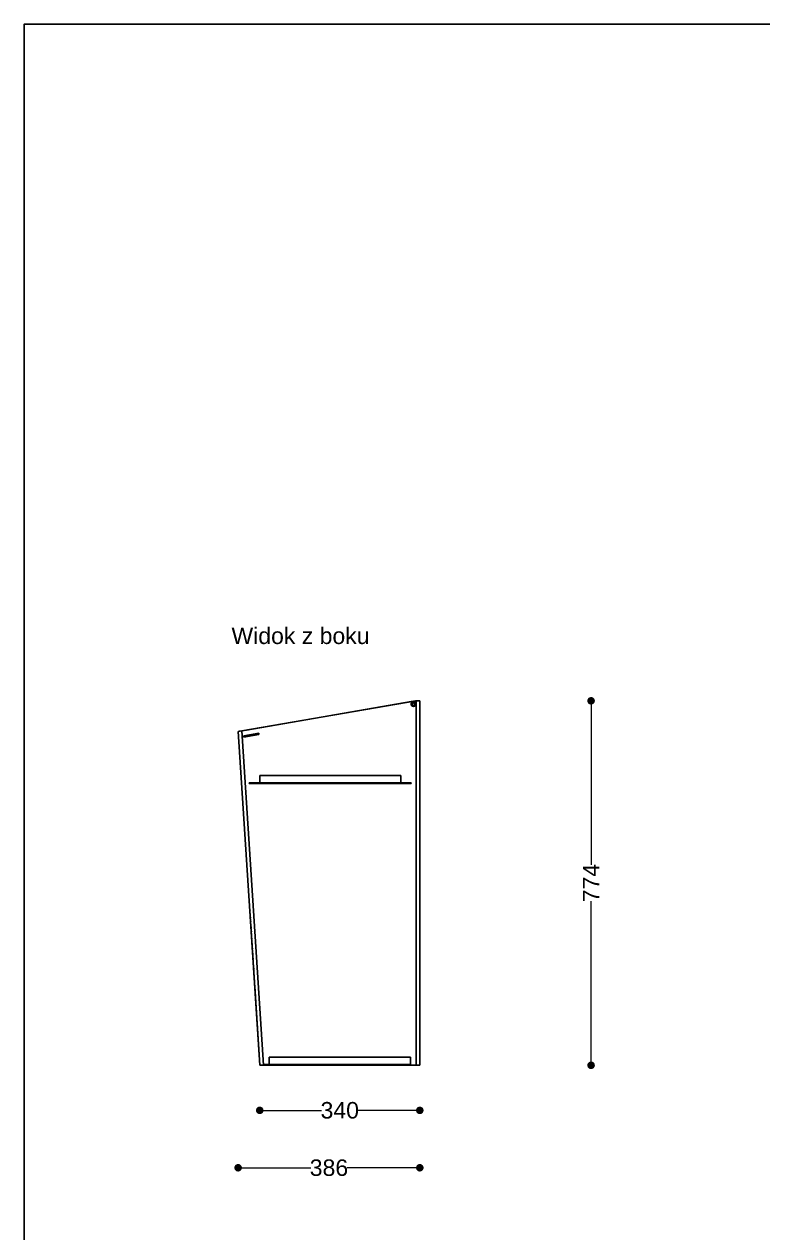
# Model space of a CAD drawing. Header units: millimetres. Extents: x 10366 to 23682, y 24552 to 29690.
# Drawn here: x 15283 to 16852, y 27121 to 29687 of the extents above; entities that cross this region are included whole.
import ezdxf

# ---------------------------------------------------------------- set-up
doc = ezdxf.new("R2010")
doc.units = ezdxf.units.MM
doc.header["$LTSCALE"] = 3
doc.layers.add('DomyÅ›lny', color=7, linetype='Continuous')
doc.styles.get("Standard").update_dxf_attribs({"font": 'arial.ttf'})
doc.dimstyles.new('MATEUSZ', dxfattribs={"dimtxt": 35, "dimasz": 16, "dimexe": 0.18, "dimexo": 0.0625, "dimgap": 0.09, "dimtad": 0, "dimdec": 0, "dimdsep": 46, "dimtxsty": 'Standard', "dimblk": 'DOT', "dimcen": 0.09, "dimse1": 1, "dimse2": 1, "dimadec": 0, "dimazin": 0, "dimtfac": 1, "dimtdec": 0, "dimtofl": 0, "dimtmove": 0, "dimatfit": 3, "dimfxl": 1, "dimtolj": 1, "dimtzin": 0, "dimlwd": 9, "dimlwe": 9, "dimarcsym": 0})

# ---------------------------------------------------------------- blocks, each defined once
blk = doc.blocks.new('_Dot')
at = {"color": 0, "linetype": 'ByBlock', "lineweight": -2}
blk.add_line((-0.5, 0), (-1, 0), dxfattribs=at)
at = {"color": 0, "linetype": 'ByBlock', "const_width": 0.5}
blk.add_lwpolyline([(-0.25, 0, 1), (0.25, 0, 1)], format="xyb", close=True, dxfattribs=at)
blk = doc.blocks.new('*D33')
at = {"color": 0, "lineweight": 9, "transparency": 16777216}
for p, q in [((16487, 28234.7), (16487, 27902.3)), ((16487, 27492.9), (16487, 27825.3))]:
    blk.add_line(p, q, dxfattribs=at)
at = {"layer": 'Defpoints', "color": 0, "transparency": 16777216}
for p in [(16123.2, 28250.7), (16123.2, 27476.9), (16487, 27476.9)]:
    blk.add_point(p, dxfattribs=at)
at = {"color": 0, "lineweight": 9, "transparency": 16777216, "xscale": 16, "yscale": 16, "zscale": 16}
for p, rotation in [((16487, 28250.7), 90), ((16487, 27476.9), 270)]:
    blk.add_blockref('_Dot', p, dxfattribs=dict(at, rotation=rotation))
at = {"color": 0, "transparency": 16777216, "insert": (16487, 27863.8), "char_height": 35, "attachment_point": 5, "rotation": 90}
blk.add_mtext('\\A1;774', dxfattribs=at)
blk = doc.blocks.new('*D34')
at = {"color": 0, "lineweight": 9, "transparency": 16777216}
for p, q in [((15799.2, 27381.2), (15914.5, 27381.2)), ((16107.2, 27381.2), (15991.9, 27381.2))]:
    blk.add_line(p, q, dxfattribs=at)
at = {"layer": 'Defpoints', "color": 0, "transparency": 16777216}
for p in [(15783.2, 27476.9), (16123.2, 27476.9), (16123.2, 27381.2)]:
    blk.add_point(p, dxfattribs=at)
at = {"color": 0, "lineweight": 9, "transparency": 16777216, "xscale": 16, "yscale": 16, "zscale": 16, "rotation": 180}
blk.add_blockref('_Dot', (15783.2, 27381.2), dxfattribs=at)
at = {"color": 0, "lineweight": 9, "transparency": 16777216, "xscale": 16, "yscale": 16, "zscale": 16}
blk.add_blockref('_Dot', (16123.2, 27381.2), dxfattribs=at)
at = {"color": 0, "transparency": 16777216, "insert": (15953.2, 27381.2), "char_height": 35, "attachment_point": 5}
blk.add_mtext('\\A1;340', dxfattribs=at)
blk = doc.blocks.new('*D35')
at = {"color": 0, "lineweight": 9, "transparency": 16777216}
for p, q in [((15753.3, 27259.3), (15891.5, 27259.3)), ((16107.2, 27259.3), (15969, 27259.3))]:
    blk.add_line(p, q, dxfattribs=at)
at = {"layer": 'Defpoints', "color": 0, "transparency": 16777216}
for p in [(16123.2, 28250.7), (15737.3, 28185.7), (16123.2, 27259.3)]:
    blk.add_point(p, dxfattribs=at)
at = {"color": 0, "lineweight": 9, "transparency": 16777216, "xscale": 16, "yscale": 16, "zscale": 16, "rotation": 180}
blk.add_blockref('_Dot', (15737.3, 27259.3), dxfattribs=at)
at = {"color": 0, "lineweight": 9, "transparency": 16777216, "xscale": 16, "yscale": 16, "zscale": 16}
blk.add_blockref('_Dot', (16123.2, 27259.3), dxfattribs=at)
at = {"color": 0, "transparency": 16777216, "insert": (15930.2, 27259.3), "char_height": 35, "attachment_point": 5}
blk.add_mtext('\\A1;386', dxfattribs=at)

msp = doc.modelspace()

# ---------------------------------------------------------------- linework, layer by layer
msp.add_lwpolyline([(15282.8, 24555.1), (15282.8, 29687.3), (18911.6, 29687.3), (18911.6, 24555.1)], close=True)
at = {"layer": 'DomyÅ›lny'}
for p, q in [((16115.5, 28250.7), (15745, 28187)), ((15745, 28187), (16115.5, 28250.7)), ((16105.1, 28249), (15755.3, 28188.7)), ((16115.5, 27476.9), (16115.5, 28250.7)), ((16123.2, 27476.9), (16123.2, 28250.7)), ((15783.2, 27476.9), (15737.3, 28185.7)), ((15791, 27476.9), (15745, 28187)), ((15781.4, 28182.1), (15749.5, 28176.6)), ((15749.5, 28174.2), (15749.5, 28176.6)), ((15749.6, 28173.6), (15781.4, 28179.1)), ((15781.4, 28179.1), (15781.4, 28182.1)), ((15749.5, 28174.2), (15749.6, 28173.6)), ((15761, 28074.9), (15761, 28076.9)), ((15761, 28076.9), (16105.1, 28076.9)), ((16105.1, 28074.9), (15761, 28074.9)), ((16083.1, 28091.9), (15783.1, 28091.9)), ((15783.1, 28091.9), (15783.1, 28076.9)), ((16083.1, 28076.9), (15783.1, 28076.9)), ((16083.1, 28076.9), (16083.1, 28091.9)), ((16105.1, 28074.9), (16105.1, 28076.9)), ((15762.6, 27803.9), (15762.5, 27805.7)), ((15763.1, 27796.6), (15762.9, 27798.9)), ((15763.5, 27789.4), (15763.4, 27791.6)), ((15764, 27782.1), (15763.8, 27784.8)), ((15764.4, 27774.8), (15764.3, 27777.5)), ((15764.9, 27767.5), (15764.7, 27770.7)), ((15765.4, 27760.2), (15765.1, 27763.8)), ((15765.8, 27752.9), (15765.6, 27756.6)), ((15766.3, 27745.6), (15766, 27749.7)), ((15766.7, 27738.8), (15766.5, 27742.4)), ((15767.2, 27731.5), (15766.9, 27735.6)), ((15767.6, 27724.2), (15767.4, 27728.3)), ((15768.1, 27716.9), (15767.8, 27721.5)), ((15768.5, 27709.7), (15768.2, 27714.6)), ((15769, 27702.4), (15768.7, 27707.4)), ((15769.5, 27695.1), (15769.1, 27700.5)), ((15769.9, 27687.8), (15769.6, 27693.2)), ((15770.4, 27680.5), (15770, 27686.4)), ((15770.8, 27673.2), (15770.5, 27679.1)), ((15771.3, 27665.9), (15770.9, 27672.3)), ((15771.7, 27658.6), (15771.3, 27665.5)), ((15772.2, 27651.8), (15771.8, 27658.2)), ((15772.6, 27644.5), (15772.2, 27651.3)), ((15782.4, 27488.4), (15772.7, 27644)), ((16103.2, 27493.9), (15803.2, 27493.9)), ((15803.2, 27493.9), (15803.2, 27478.9)), ((16103.2, 27478.9), (16103.2, 27493.9)), ((15791, 27478.9), (15791, 27476.9)), ((15803.9, 27478.9), (15791, 27478.9)), ((15791, 27476.9), (16115.5, 27476.9)), ((16115.5, 27476.9), (15791, 27476.9)), ((16105.1, 27476.9), (15791, 27476.9)), ((16103.2, 27478.9), (15803.2, 27478.9)), ((15803.9, 27478.9), (16105.1, 27478.9)), ((16105.1, 27476.9), (16105.1, 27478.9))]:
    msp.add_line(p, q, dxfattribs=at)
for points in [[(16115, 28250.7, 0), (16115, 28250.7, 0), (16115, 28250.7, 0), (16115, 28250.7, 0), (16115, 28250.7, 0), (16115, 28250.7, 0), (16115, 28250.7, 0), (16115, 28250.7, 0), (16115, 28250.7, 0), (16115, 28250.7, 0), (16115, 28250.7, 0), (16114.9, 28250.7, 0), (16114.8, 28250.7, 0), (16113.9, 28250.5, 0), (16105.1, 28249, 0)], [(16121.2, 28250.7, 0), (16121.2, 28250.7, 0), (16121.2, 28250.7, 0), (16121.2, 28250.7, 0), (16121.2, 28250.7, 0), (16121.2, 28250.7, 0), (16121.2, 28250.7, 0), (16121.2, 28250.7, 0), (16121.2, 28250.7, 0), (16121.2, 28250.7, 0), (16121.2, 28250.7, 0), (16121.2, 28250.7, 0), (16121.2, 28250.7, 0), (16121, 28250.7, 0), (16119.6, 28250.7, 0), (16115.5, 28250.7, 0)], [(16115.5, 28250.7, 0), (16121, 28250.7, 0), (16122.6, 28250.7, 0), (16123.1, 28250.7, 0), (16123.2, 28250.7, 0), (16123.2, 28250.7, 0), (16123.2, 28250.7, 0), (16123.2, 28250.7, 0), (16123.2, 28250.7, 0), (16123.2, 28250.7, 0), (16123.2, 28250.7, 0), (16123.2, 28250.7, 0), (16123.2, 28250.7, 0), (16123.2, 28250.7, 0), (16123.2, 28250.7, 0), (16123.2, 28250.7, 0), (16123.2, 28250.7, 0), (16123.2, 28250.7, 0), (16123.2, 28250.7, 0)], [(15737.3, 28185.7, 0), (15737.3, 28185.7, 0), (15737.3, 28185.7, 0), (15737.3, 28185.7, 0), (15737.3, 28185.7, 0), (15737.3, 28185.7, 0), (15737.3, 28185.7, 0), (15737.3, 28185.7, 0), (15737.3, 28185.7, 0), (15737.3, 28185.7, 0), (15737.3, 28185.7, 0), (15737.3, 28185.7, 0), (15737.4, 28185.7, 0), (15738.1, 28185.8, 0), (15745, 28187, 0)], [(15745, 28187, 0), (15739.3, 28186.1, 0)], [(15755.3, 28188.7, 0), (15745.5, 28187, 0)], [(15749.5, 28173.6, 0), (15749.5, 28174.2, 0)], [(15782.4, 27488.4, 0), (15783.2, 27476.9, 0)], [(15791, 27476.9, 0), (15783.2, 27476.9, 0)], [(15785.2, 27476.9, 0), (15785.2, 27476.9, 0), (15785.2, 27476.9, 0), (15785.2, 27476.9, 0), (15785.2, 27476.9, 0), (15785.2, 27476.9, 0), (15785.2, 27476.9, 0), (15785.2, 27476.9, 0), (15785.2, 27476.9, 0), (15785.2, 27476.9, 0), (15785.2, 27476.9, 0), (15785.2, 27476.9, 0), (15785.3, 27476.9, 0), (15785.7, 27476.9, 0), (15791, 27476.9, 0)], [(16121.2, 27476.9, 0), (16121.2, 27476.9, 0), (16121.2, 27476.9, 0), (16121.2, 27476.9, 0), (16121.2, 27476.9, 0), (16121.2, 27476.9, 0), (16121.2, 27476.9, 0), (16121.2, 27476.9, 0), (16121.2, 27476.9, 0), (16121.2, 27476.9, 0), (16121.2, 27476.9, 0), (16121.2, 27476.9, 0), (16121.2, 27476.9, 0), (16121, 27476.9, 0), (16119.6, 27476.9, 0), (16115.5, 27476.9, 0)], [(16115.5, 27476.9, 0), (16121, 27476.9, 0), (16122.6, 27476.9, 0), (16123.1, 27476.9, 0), (16123.2, 27476.9, 0), (16123.2, 27476.9, 0), (16123.2, 27476.9, 0), (16123.2, 27476.9, 0), (16123.2, 27476.9, 0), (16123.2, 27476.9, 0), (16123.2, 27476.9, 0), (16123.2, 27476.9, 0), (16123.2, 27476.9, 0), (16123.2, 27476.9, 0), (16123.2, 27476.9, 0), (16123.2, 27476.9, 0), (16123.2, 27476.9, 0), (16123.2, 27476.9, 0), (16123.2, 27476.9, 0)]]:
    msp.add_polyline3d(points, dxfattribs=at)
for radius in [5, 3, 3]:
    msp.add_circle((16109.7, 28243.7), radius, dxfattribs=at)

# ---------------------------------------------------------------- texts
msp.add_text('Widok z boku', height=34.962).set_placement((15723.2, 28371.3))

# ---------------------------------------------------------------- dimensions: what is measured, and where the dimension line sits
dim = msp.add_linear_dim(base=(16487, 27476.9), p1=(16123.2, 28250.7), p2=(16123.2, 27476.9), angle=90, dimstyle='MATEUSZ')
dim.commit()
dim.dimension.update_dxf_attribs({"geometry": '*D33', "text_midpoint": (16487, 27863.8)})
for base, p1, p2, picture, middle in [((16123.2, 27259.3), (15737.3, 28185.7), (16123.2, 28250.7), '*D35', (15930.2, 27259.3)), ((16123.2, 27381.2), (15783.2, 27476.9), (16123.2, 27476.9), '*D34', (15953.2, 27381.2))]:
    dim = msp.add_linear_dim(base=base, p1=p1, p2=p2, dimstyle='MATEUSZ')
    dim.commit()
    dim.dimension.update_dxf_attribs({"geometry": picture, "text_midpoint": middle})

doc.saveas('drawing.dxf')
